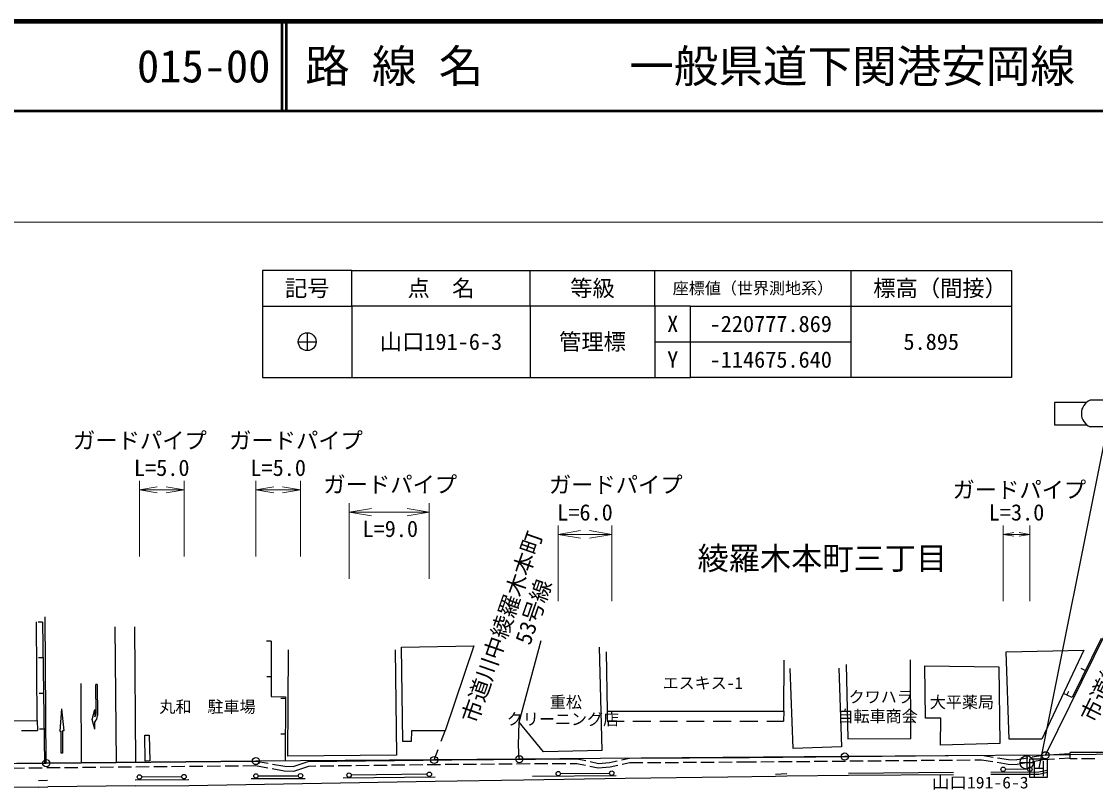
# Model space of a CAD drawing. Units: millimetres at full size, sheet at 1:1000; details may follow other scales. Extents: x 40000 to 680000, y 20000 to 380000.
# Drawn here: x 148558 to 269046, y 293894 to 380000 of the extents above; entities that cross this region are included whole.
import ezdxf
from ezdxf.enums import TextEntityAlignment as Align

# ---------------------------------------------------------------- set-up
doc = ezdxf.new("R2010")
doc.units = ezdxf.units.MM
doc.header["$LTSCALE"] = 1000
for name, color, linetype, lineweight in [('M-BGD', 7, 'Continuous', 25), ('M-BMK-HTXT', 7, 'Continuous', 13), ('M-BMK-ROW', 30, 'Continuous', 25), ('M-BMK-SRVR', 3, 'Continuous', 25), ('M-STR-HTXT', 7, 'Continuous', 13), ('M-STR-STRC', 7, 'Continuous', 25), ('M-TTL', 2, 'Continuous', 140), ('M-TTL-LINE', 7, 'Continuous', 50)]:
    doc.layers.add(name, color=color, linetype=linetype, lineweight=lineweight)
doc.layers.add('M-TTL-TXT', color=7, linetype='Continuous')
doc.styles.add('ＭＳ ゴシック', font='')
doc.styles.get('ＭＳ ゴシック').set_extended_font_data('MS Gothic')

# ---------------------------------------------------------------- blocks, each defined once
blk = doc.blocks.new('open_arrow')
at = {"color": 0, "linetype": 'Continuous', "lineweight": -2}
blk.add_lwpolyline([(7.5, 1.25), (0, 0), (7.5, -1.25)], dxfattribs=at)

msp = doc.modelspace()

# ---------------------------------------------------------------- linework, layer by layer
at = {"layer": 'M-BGD'}
for p, q in [((150331, 301645), (150243, 312675)), ((150927, 312673), (150427, 312666)), ((150927, 312673), (151152, 296841)), ((151341, 296843), (151223, 313244)), ((159206, 296923), (159055, 312132)), ((161383, 296945), (161260, 312116)), ((263435, 297733), (270295, 311602)), ((176563, 310528), (176063, 310526)), ((191206, 309836), (199320, 309995)), ((191324, 299293), (191206, 309836)), ((199320, 309995), (196075, 300471)), ((204376, 301450), (206865, 310597)), ((213709, 298278), (213398, 309865)), ((150984, 308673), (150484, 308666)), ((178472, 309564), (178407, 297622)), ((190497, 309560), (190617, 297746)), ((214164, 309327), (214262, 302667)), ((259014, 309325), (267724, 309524)), ((259363, 299549), (259014, 309325)), ((267724, 309524), (263021, 299520)), ((234067, 302659), (234099, 308388)), ((235117, 298482), (234804, 307456)), ((240267, 307492), (240560, 298663)), ((241068, 307911), (241271, 299579)), ((248345, 299623), (248296, 308442)), ((249898, 307766), (258192, 307652)), ((249986, 301893), (249898, 307766)), ((258192, 307652), (258313, 299046)), ((267898, 307231), (267450, 307452)), ((176575, 306528), (176075, 306526)), ((155304, 296883), (155268, 305760)), ((157042, 305661), (156892, 305660)), ((156924, 302417), (156892, 305660)), ((157042, 305661), (157077, 302176)), ((265841, 304468), (266052, 304921)), ((151040, 304674), (150540, 304666)), ((178163, 304101), (177663, 304103)), ((153062, 302953), (152856, 300452)), ((153062, 302953), (153305, 300455)), ((214262, 302667), (214256, 301567)), ((214262, 302667), (234067, 302659)), ((234067, 302659), (234061, 301558)), ((136773, 301515), (150331, 301645)), ((150331, 301645), (150340, 300524)), ((156792, 300659), (156784, 301459)), ((204304, 298872), (204376, 301450)), ((207129, 298100), (204376, 301450)), ((214256, 301567), (216158, 301566)), ((217158, 301565), (219158, 301565)), ((220158, 301564), (222158, 301563)), ((223158, 301563), (225158, 301562)), ((226158, 301561), (228158, 301561)), ((229158, 301560), (231158, 301559)), ((232158, 301559), (234061, 301558)), ((251678, 301887), (249986, 301893)), ((251661, 298859), (251678, 301887)), ((148561, 300507), (150340, 300524)), ((151097, 300674), (150597, 300667)), ((152856, 300452), (153006, 300453)), ((153305, 300455), (153155, 300454)), ((178141, 300101), (177641, 300103)), ((192295, 300468), (192284, 299291)), ((196075, 300471), (192295, 300468)), ((195640, 299306), (196075, 300471)), ((162407, 299983), (162897, 299990)), ((162449, 297085), (162407, 299983)), ((162897, 299990), (162939, 297092)), ((192284, 299291), (191324, 299293)), ((204405, 297283), (204304, 298872)), ((241271, 299579), (248345, 299623)), ((258313, 299046), (251661, 298859)), ((263021, 299520), (259363, 299549)), ((190617, 297746), (178407, 297622)), ((194855, 297205), (195290, 298370)), ((213709, 298278), (207129, 298100)), ((230231, 297491), (256297, 297726)), ((240560, 298663), (235117, 298482)), ((256297, 297726), (257553, 297525)), ((263163, 297717), (261941, 297506)), ((266171, 297893), (263163, 297717)), ((276264, 298062), (266197, 298025)), ((266200, 297325), (266197, 298025)), ((147416, 296803), (174860, 297081)), ((155395, 296384), (156895, 296399)), ((157395, 296404), (158895, 296419)), ((159395, 296425), (160895, 296440)), ((161395, 296445), (162894, 296460)), ((162939, 297092), (162449, 297085)), ((163394, 296465), (164894, 296480)), ((165394, 296485), (166894, 296501)), ((167394, 296506), (168894, 296521)), ((169394, 296526), (170894, 296541)), ((171394, 296546), (172894, 296561)), ((173394, 296566), (174818, 296581)), ((174818, 296581), (176186, 296334)), ((174860, 297081), (176234, 296833)), ((176726, 296745), (178101, 296497)), ((178101, 296497), (179032, 296456)), ((179032, 296456), (180725, 297027)), ((179104, 295953), (180810, 296528)), ((180725, 297027), (196845, 297230)), ((180810, 296528), (181580, 296537)), ((182080, 296544), (183580, 296563)), ((184080, 296569), (185580, 296588)), ((186080, 296594), (187580, 296613)), ((188080, 296620), (189580, 296639)), ((190080, 296645), (191579, 296664)), ((192079, 296670), (193579, 296689)), ((194079, 296695), (195579, 296714)), ((196079, 296721), (196850, 296730)), ((196845, 297230), (210914, 297329)), ((196850, 296730), (197607, 296736)), ((198107, 296739), (199606, 296750)), ((200106, 296753), (201606, 296764)), ((202106, 296767), (203606, 296778)), ((204106, 296781), (205606, 296792)), ((206106, 296795), (207606, 296806)), ((208106, 296809), (209606, 296820)), ((210106, 296823), (210863, 296828)), ((210863, 296828), (211818, 296626)), ((210914, 297329), (211860, 297129)), ((212308, 296523), (213263, 296320)), ((212349, 297025), (213294, 296825)), ((213263, 296320), (214591, 296432)), ((213294, 296825), (214518, 296928)), ((214518, 296928), (215390, 297114)), ((214591, 296432), (215454, 296617)), ((215879, 297219), (216751, 297405)), ((215943, 296721), (216806, 296905)), ((216751, 297405), (230231, 297491)), ((216806, 296905), (218270, 296914)), ((218770, 296918), (220270, 296927)), ((220770, 296930), (222270, 296940)), ((222770, 296943), (224270, 296953)), ((224770, 296956), (226270, 296966)), ((226770, 296969), (228270, 296978)), ((228770, 296981), (230235, 296991)), ((230235, 296991), (230998, 296998)), ((231498, 297002), (232997, 297016)), ((233497, 297020), (234997, 297034)), ((235497, 297038), (236997, 297052)), ((237497, 297056), (238997, 297070)), ((239497, 297075), (240997, 297088)), ((241497, 297093), (242997, 297106)), ((243497, 297111), (244997, 297124)), ((245497, 297129), (246997, 297142)), ((247497, 297147), (248997, 297160)), ((249497, 297165), (250997, 297178)), ((251497, 297183), (252997, 297197)), ((253497, 297201), (254997, 297215)), ((255497, 297219), (256260, 297226)), ((256260, 297226), (257509, 297026)), ((258003, 296947), (259253, 296747)), ((258046, 297446), (259302, 297246)), ((259253, 296747), (260259, 296710)), ((259302, 297246), (260226, 297211)), ((261448, 297422), (260226, 297211)), ((261493, 296922), (260259, 296710)), ((263220, 297219), (261986, 297007)), ((264460, 297292), (263220, 297219)), ((266200, 297394), (264960, 297321)), ((266983, 297328), (266200, 297325)), ((268983, 297335), (267483, 297330)), ((147471, 296304), (148895, 296318)), ((149395, 296323), (150895, 296338)), ((151395, 296344), (152895, 296359)), ((153395, 296364), (154895, 296379)), ((176678, 296245), (178045, 295999)), ((178045, 295999), (179104, 295953)), ((184663, 295199), (194962, 295305)), ((215276, 295425), (205871, 295352)), ((233137, 295622), (234405, 295672)), ((241350, 295740), (253123, 295839)), ((257299, 295848), (262674, 295867)), ((262674, 295867), (263621, 296080)), ((150459, 294887), (151472, 294948)), ((161295, 294989), (167339, 295033)), ((174310, 295113), (180367, 295142))]:
    msp.add_line(p, q, dxfattribs=at)
for points in [[(176563, 310528), (176582, 304304), (178164, 304296), (178125, 297114)], [(269665, 310820), (266409, 304204), (265436, 304656)], [(156792, 300659), (156481, 301756), (156770, 302858), (156778, 302058)], [(153155, 300454), (153174, 297954), (153024, 297953), (153006, 300453)]]:
    msp.add_lwpolyline(points, dxfattribs=at)
for centre, radius, end in [((156424, 302412), 500, 0.57077), ((156077, 302166), 1000, 0.57076)]:
    msp.add_arc(centre, radius, 314.99775, end, dxfattribs=at)
at = {"layer": 'M-BMK-ROW'}
msp.add_lwpolyline([(566339, 296113), (557276, 297685), (552310, 298399), (545863, 299126), (530479, 299894), (529340, 300001), (492385, 299588), (440084, 299109), (425836, 299040), (403203, 299027), (383077, 298882), (365726, 298779), (342977, 298645), (294726, 298160), (263435, 297733), (240914, 297587), (204405, 297283), (194855, 297205), (174860, 297081), (151341, 296843), (128189, 296587), (99732, 296467)], dxfattribs=at)
for centre in [(194855, 297205), (204405, 297283), (240914, 297587), (263435, 297733), (151341, 296843), (174860, 297081)]:
    msp.add_circle(centre, 400, dxfattribs=at)
at = {"layer": 'M-BMK-SRVR'}
for p, q in [((185615, 352099), (175615, 352099)), ((175615, 352099), (175615, 348099)), ((185615, 348099), (185615, 352099)), ((185615, 352099), (205615, 352099)), ((205615, 348099), (205615, 352099)), ((205615, 352099), (219615, 352099)), ((219615, 348099), (219615, 352099)), ((219615, 352099), (241615, 352099)), ((241615, 352099), (241615, 348099)), ((241615, 352099), (259615, 352099)), ((259615, 352099), (259615, 348099)), ((175615, 348099), (185615, 348099)), ((175615, 348099), (175615, 340099)), ((205615, 348099), (185615, 348099)), ((185615, 348099), (185615, 340099)), ((219615, 348099), (205615, 348099)), ((205615, 348099), (205615, 340099)), ((223615, 348099), (219615, 348099)), ((219615, 348099), (219615, 344099)), ((223615, 344099), (223615, 348099)), ((223615, 348099), (241615, 348099)), ((241615, 348099), (241615, 344099)), ((241615, 348099), (259615, 348099)), ((259615, 348099), (259615, 340099)), ((180615, 345099), (180615, 343099)), ((179615, 344099), (181615, 344099)), ((219615, 344099), (223615, 344099)), ((219615, 344099), (219615, 340099)), ((223615, 340099), (223615, 344099)), ((223615, 344099), (241615, 344099)), ((241615, 344099), (241615, 340099)), ((175615, 340099), (185615, 340099)), ((185615, 340099), (205615, 340099)), ((205615, 340099), (219615, 340099)), ((219615, 340099), (223615, 340099)), ((241615, 340099), (223615, 340099)), ((259615, 340099), (241615, 340099)), ((261325, 297682), (261325, 296182)), ((260575, 296932), (262075, 296932))]:
    msp.add_line(p, q, dxfattribs=at)
for centre, radius in [((180615, 344099), 1000), ((261325, 296932), 750)]:
    msp.add_circle(centre, radius, dxfattribs=at)
at = {"layer": 'M-STR-HTXT'}
for p, q in [((65290, 357500), (529340, 357500)), ((161792, 320000), (161792, 328500)), ((166792, 320000), (166792, 328500)), ((174858, 320000), (174858, 328500)), ((179858, 320000), (179858, 328500)), ((161792, 327500), (166792, 327500)), ((174858, 327500), (179858, 327500)), ((185310, 317500), (185310, 326000)), ((194310, 317500), (194310, 326000)), ((185310, 325000), (194310, 325000)), ((208774, 315000), (208774, 323500)), ((214774, 315000), (214774, 323500)), ((258683, 315000), (258683, 323500)), ((261683, 315000), (261683, 323500)), ((208774, 322500), (214774, 322500)), ((258683, 322500), (261683, 322500))]:
    msp.add_line(p, q, dxfattribs=at)
at = {"layer": 'M-STR-STRC'}
for p, q in [((272455, 337542), (268455, 337542)), ((264455, 337292), (264455, 334792)), ((268042, 337292), (264455, 337292)), ((262713, 296284), (270372, 334542)), ((264455, 334792), (268042, 334792)), ((272455, 334542), (268455, 334542)), ((263652, 297284), (261652, 297284)), ((261652, 297284), (261652, 295284)), ((262192, 295369), (262192, 297069)), ((263183, 297080), (263183, 295375)), ((263652, 295284), (263652, 297284)), ((166542, 295328), (162042, 295294)), ((175108, 295417), (179608, 295438)), ((194060, 295596), (185560, 295509)), ((209024, 295677), (214524, 295720)), ((216296, 295181), (227804, 295333)), ((227804, 295333), (233147, 295372)), ((233147, 295372), (234415, 295422)), ((234415, 295422), (241352, 295490)), ((241352, 295490), (253125, 295589)), ((257300, 295598), (262702, 295617)), ((261433, 296162), (258933, 296154)), ((261652, 295284), (263652, 295284)), ((262192, 296284), (263183, 296284)), ((262702, 295617), (263676, 295837)), ((150504, 294138), (144578, 294111)), ((150504, 294138), (151517, 294199)), ((161300, 294289), (151517, 294199)), ((161300, 294289), (167344, 294333)), ((167344, 294333), (194950, 294825)), ((194950, 294825), (204878, 294980)), ((204878, 294980), (216296, 295181))]:
    msp.add_line(p, q, dxfattribs=at)
for centre in [(258683, 296153), (261683, 296163), (161792, 295293), (166792, 295329), (174858, 295416), (179858, 295439), (185310, 295506), (194310, 295598), (208774, 295675), (214774, 295722)]:
    msp.add_circle(centre, 250, dxfattribs=at)
msp.add_arc((269080, 336042), 1625, 112.61986, 247.38014, dxfattribs=at)
at = {"layer": 'M-TTL'}
msp.add_line((680000, 380000), (40000, 380000), dxfattribs=at)
at = {"layer": 'M-TTL-LINE'}
for p, q in [((177750, 380000), (177750, 370000)), ((178250, 380000), (178250, 370000)), ((40000, 370000), (680000, 370000))]:
    msp.add_line(p, q, dxfattribs=at)

# ---------------------------------------------------------------- block references
at = {"layer": 'M-STR-HTXT'}
for p, xscale, yscale in [((161792, 327500), 267, 267), ((174858, 327500), 267, 267), ((185310, 325000), 333, 333), ((208774, 322500), 333, 333), ((258683, 322500), 160, 160)]:
    msp.add_blockref('open_arrow', p, dxfattribs=dict(at, xscale=xscale, yscale=yscale))
at = {"layer": 'M-STR-HTXT', "rotation": 180}
for p, xscale, yscale in [((166792, 327500), 267, 267), ((179858, 327500), 267, 267), ((194310, 325000), 333, 333), ((214774, 322500), 333, 333), ((261683, 322500), 160, 160)]:
    msp.add_blockref('open_arrow', p, dxfattribs=dict(at, xscale=xscale, yscale=yscale))

# ---------------------------------------------------------------- texts
at = {"layer": 'M-BGD', "style": 'ＭＳ ゴシック'}
for s, p in [('エスキス-1', (224974, 305837)), ('クワハラ', (244947, 304278)), ('丸和\u3000駐車場', (169427, 303169)), ('重松', (209635, 303692)), ('大平薬局', (254059, 303687)), ('クリーニング店', (209302, 301784)), ('自転車商会', (244601, 302116))]:
    msp.add_text(s, height=1320, dxfattribs=at).set_placement(p, align=Align.MIDDLE_CENTER)
at = {"layer": 'M-BMK-HTXT', "style": 'ＭＳ ゴシック'}
for s, rotation, p in [('市道川中綾羅木本町', 70.755, (202456, 312125)), ('53号線', 70.755, (205986, 313821)), ('市道綾羅木', 63.684, (270868, 307267))]:
    msp.add_text(s, height=1833, rotation=rotation, dxfattribs=at).set_placement(p, align=Align.MIDDLE_CENTER)
msp.add_text('綾羅木本町三丁目', height=2566, dxfattribs=at).set_placement((238400, 319820), align=Align.MIDDLE_CENTER)
at = {"layer": 'M-BMK-SRVR', "style": 'ＭＳ ゴシック'}
for s, height, p in [('記号', 1833, (180615, 350099)), ('点\u3000名', 1833, (195615, 350099)), ('等級', 1833, (212615, 350099)), ('座標値（世界測地系）', 1320, (230615, 350099)), ('標高（間接）', 1833, (251615, 350099)), ('X', 1833, (221615, 346099)), ('-220777.869', 1833, (232615, 346099)), ('山口191-6-3', 1833, (195615, 344099)), ('管理標', 1833, (212615, 344099)), ('5.895', 1833, (250615, 344099)), ('Y', 1833, (221615, 342099)), ('-114675.640', 1833, (232615, 342099))]:
    msp.add_text(s, height=height, dxfattribs=at).set_placement(p, align=Align.MIDDLE_CENTER)
at = {"layer": 'M-BMK-SRVR', "style": 'ＭＳ ゴシック', "width": 1.1}
msp.add_text('山口191-6-3', height=1320, dxfattribs=at).set_placement((250665, 293620), align=Align.BOTTOM_LEFT)
at = {"layer": 'M-STR-HTXT', "style": 'ＭＳ ゴシック'}
for p in [(161845, 333024), (179353, 333024), (189930, 328090), (215223, 328063), (260500, 327500)]:
    msp.add_text('ガードパイプ', height=1833, dxfattribs=at).set_placement(p, align=Align.MIDDLE_CENTER)
for s, p in [('L=5.0', (164292, 328500)), ('L=5.0', (177358, 328500)), ('L=6.0', (211774, 323500)), ('L=3.0', (260183, 323500)), ('L=9.0', (189930, 321655))]:
    msp.add_text(s, height=1833, dxfattribs=at).set_placement(p, align=Align.BOTTOM_CENTER)
at = {"layer": 'M-TTL-TXT', "style": 'ＭＳ ゴシック'}
for s, p in [('路 線 名', (180380, 375000)), ('一般県道下関港安岡線', (216734, 375000)), ('015-00', (161521, 375000))]:
    msp.add_text(s, height=3666, dxfattribs=at).set_placement(p, align=Align.MIDDLE_LEFT)

doc.saveas('drawing.dxf')
